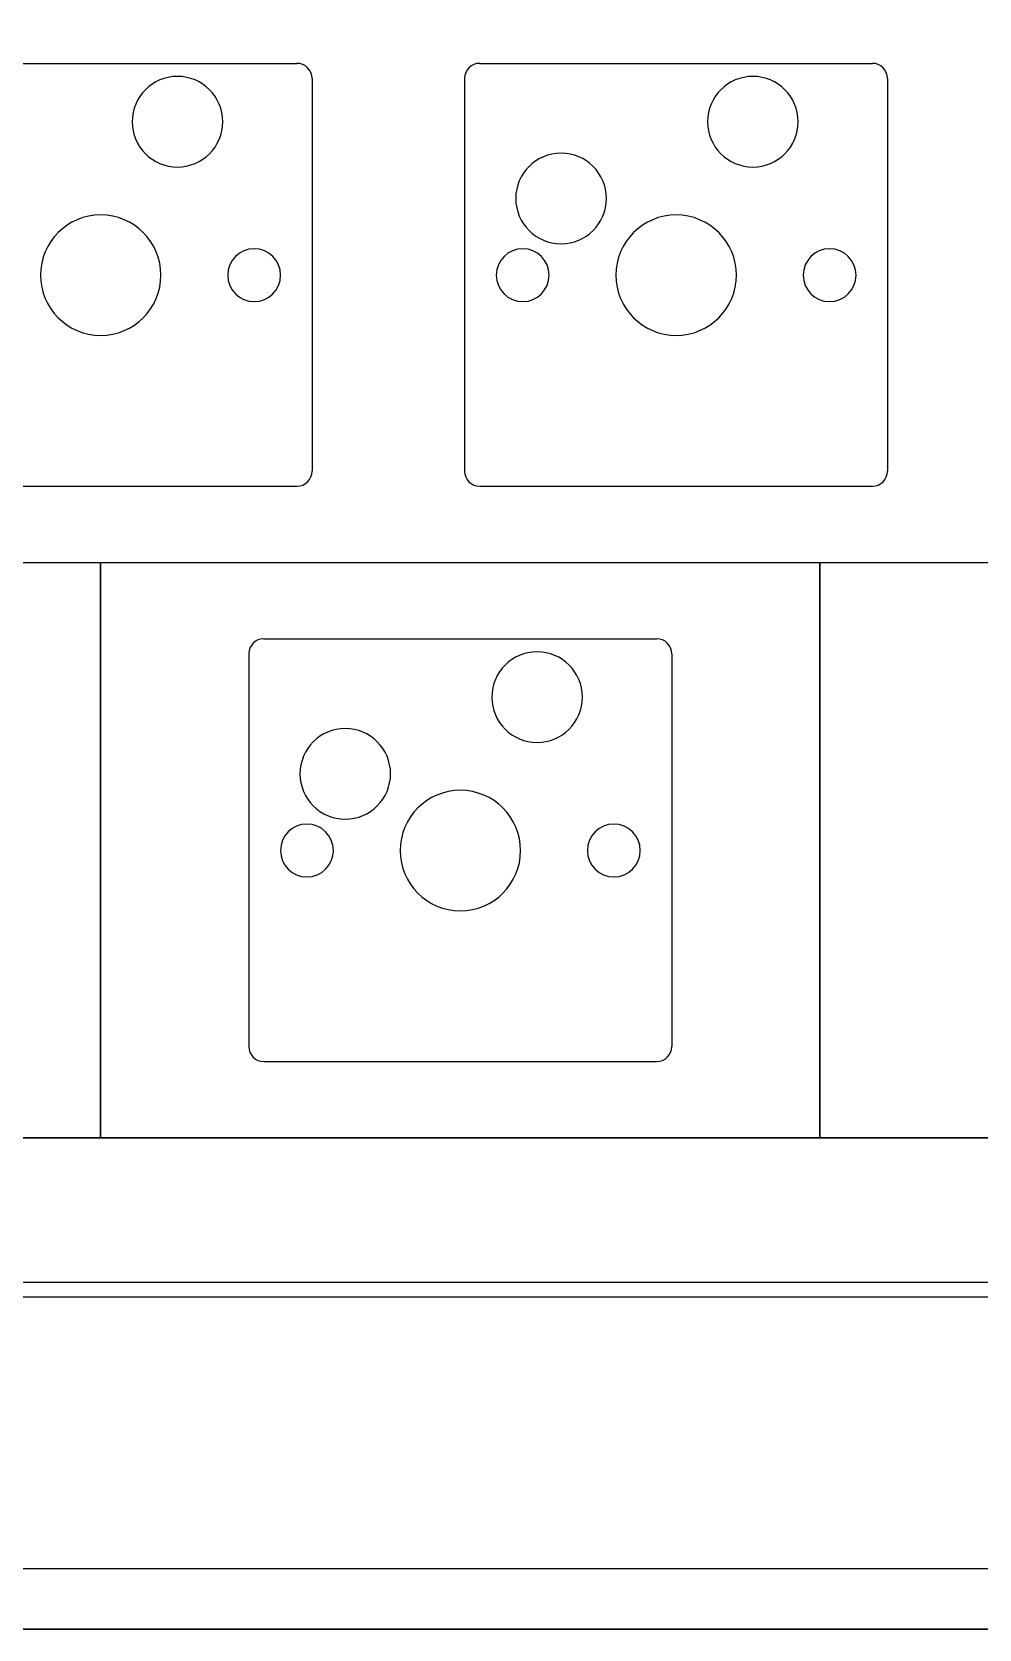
# Model space of a CAD drawing. Header units: millimetres. Extents: x 12 to 283, y 44 to 148.
# Drawn here: x 64.3 to 95.7, y 44.4 to 97.3 of the extents above; entities that cross this region are included whole.
import ezdxf

# ---------------------------------------------------------------- set-up
doc = ezdxf.new("R2010")
doc.units = ezdxf.units.MM
doc.header["$MEASUREMENT"] = 0
for name, color, linetype in [('Bottom_Bottom', 7, 'Continuous'), ('Bottom_Middle', 7, 'Continuous'), ('Bottom_Upper', 7, 'Continuous'), ('keys', 7, 'Continuous'), ('Medium1', 7, 'Continuous'), ('PCB', 7, 'Continuous'), ('plate', 7, 'Continuous'), ('Top', 7, 'Continuous')]:
    doc.layers.add(name, color=color, linetype=linetype)

# ---------------------------------------------------------------- blocks, each defined once
blk = doc.blocks.new('block 208')
at = {"layer": 'plate', "color": 7, "lineweight": 25, "true_color": 0xffffff}
blk.add_lwpolyline([(60.087, 96.272), (73.087, 96.272)], dxfattribs=at)
blk = doc.blocks.new('block 209')
at = {"layer": 'plate', "color": 7, "lineweight": 25, "true_color": 0xffffff}
blk.add_lwpolyline([(60.087, 82.272), (73.087, 82.272)], dxfattribs=at)
blk = doc.blocks.new('block 211')
at = {"layer": 'plate', "color": 7, "lineweight": 25, "true_color": 0xffffff}
blk.add_lwpolyline([(73.587, 95.772), (73.587, 82.772)], dxfattribs=at)
blk = doc.blocks.new('block 213')
at = {"layer": 'plate', "color": 7, "lineweight": 25, "true_color": 0xffffff}
blk.add_open_spline([(73.587, 95.772), (73.587, 96.048), (73.363, 96.272), (73.087, 96.272)], degree=3, dxfattribs=at)
blk = doc.blocks.new('block 215')
at = {"layer": 'plate', "color": 7, "lineweight": 25, "true_color": 0xffffff}
blk.add_open_spline([(73.087, 82.272), (73.363, 82.272), (73.587, 82.496), (73.587, 82.772)], degree=3, dxfattribs=at)
blk = doc.blocks.new('block 216')
at = {"layer": 'plate', "color": 7, "lineweight": 25, "true_color": 0xffffff}
blk.add_lwpolyline([(79.137, 96.272), (92.137, 96.272)], dxfattribs=at)
blk = doc.blocks.new('block 217')
at = {"layer": 'plate', "color": 7, "lineweight": 25, "true_color": 0xffffff}
blk.add_lwpolyline([(79.137, 82.272), (92.137, 82.272)], dxfattribs=at)
blk = doc.blocks.new('block 218')
at = {"layer": 'plate', "color": 7, "lineweight": 25, "true_color": 0xffffff}
blk.add_lwpolyline([(78.637, 95.772), (78.637, 82.772)], dxfattribs=at)
blk = doc.blocks.new('block 219')
at = {"layer": 'plate', "color": 7, "lineweight": 25, "true_color": 0xffffff}
blk.add_lwpolyline([(92.637, 95.772), (92.637, 82.772)], dxfattribs=at)
blk = doc.blocks.new('block 220')
at = {"layer": 'plate', "color": 7, "lineweight": 25, "true_color": 0xffffff}
blk.add_open_spline([(79.137, 96.272), (78.861, 96.272), (78.637, 96.048), (78.637, 95.772)], degree=3, dxfattribs=at)
blk = doc.blocks.new('block 221')
at = {"layer": 'plate', "color": 7, "lineweight": 25, "true_color": 0xffffff}
blk.add_open_spline([(92.637, 95.772), (92.637, 96.048), (92.413, 96.272), (92.137, 96.272)], degree=3, dxfattribs=at)
blk = doc.blocks.new('block 222')
at = {"layer": 'plate', "color": 7, "lineweight": 25, "true_color": 0xffffff}
blk.add_open_spline([(78.637, 82.772), (78.637, 82.496), (78.861, 82.272), (79.137, 82.272)], degree=3, dxfattribs=at)
blk = doc.blocks.new('block 223')
at = {"layer": 'plate', "color": 7, "lineweight": 25, "true_color": 0xffffff}
blk.add_open_spline([(92.137, 82.272), (92.413, 82.272), (92.637, 82.496), (92.637, 82.772)], degree=3, dxfattribs=at)
blk = doc.blocks.new('block 296')
at = {"layer": 'plate', "color": 7, "lineweight": 25, "true_color": 0xffffff}
blk.add_lwpolyline([(71.993, 77.222), (84.993, 77.222)], dxfattribs=at)
blk = doc.blocks.new('block 297')
at = {"layer": 'plate', "color": 7, "lineweight": 25, "true_color": 0xffffff}
blk.add_lwpolyline([(71.993, 63.222), (84.993, 63.222)], dxfattribs=at)
blk = doc.blocks.new('block 298')
at = {"layer": 'plate', "color": 7, "lineweight": 25, "true_color": 0xffffff}
blk.add_lwpolyline([(71.493, 76.722), (71.493, 63.722)], dxfattribs=at)
blk = doc.blocks.new('block 299')
at = {"layer": 'plate', "color": 7, "lineweight": 25, "true_color": 0xffffff}
blk.add_lwpolyline([(85.493, 76.722), (85.493, 63.722)], dxfattribs=at)
blk = doc.blocks.new('block 300')
at = {"layer": 'plate', "color": 7, "lineweight": 25, "true_color": 0xffffff}
blk.add_open_spline([(71.993, 77.222), (71.717, 77.222), (71.493, 76.998), (71.493, 76.722)], degree=3, dxfattribs=at)
blk = doc.blocks.new('block 301')
at = {"layer": 'plate', "color": 7, "lineweight": 25, "true_color": 0xffffff}
blk.add_open_spline([(85.493, 76.722), (85.493, 76.998), (85.269, 77.222), (84.993, 77.222)], degree=3, dxfattribs=at)
blk = doc.blocks.new('block 302')
at = {"layer": 'plate', "color": 7, "lineweight": 25, "true_color": 0xffffff}
blk.add_open_spline([(71.493, 63.722), (71.493, 63.446), (71.717, 63.222), (71.993, 63.222)], degree=3, dxfattribs=at)
blk = doc.blocks.new('block 303')
at = {"layer": 'plate', "color": 7, "lineweight": 25, "true_color": 0xffffff}
blk.add_open_spline([(84.993, 63.222), (85.269, 63.222), (85.493, 63.446), (85.493, 63.722)], degree=3, dxfattribs=at)
blk = doc.blocks.new('block 338')
at = {"layer": 'Bottom_Middle', "color": 7, "lineweight": 25, "true_color": 0xffffff}
blk.add_open_spline([(275.902, 148.397), (275.902, 148.397), (70.914, 148.397), (70.914, 148.397), (69.533, 148.397), (68.414, 147.278), (68.414, 145.897), (68.414, 145.897), (68.414, 137.397), (68.414, 137.397), (68.414, 137.397), (272.756, 137.397), (272.756, 137.397), (273.584, 137.397), (274.256, 136.725), (274.256, 135.897), (274.256, 135.897), (274.256, 56.934), (274.256, 56.934), (274.256, 56.106), (273.584, 55.435), (272.756, 55.435), (272.756, 55.435), (24.724, 55.435), (24.724, 55.435), (23.896, 55.435), (23.224, 56.106), (23.224, 56.935), (23.224, 56.935), (23.224, 135.897), (23.224, 135.897), (23.224, 136.725), (23.896, 137.397), (24.724, 137.397), (24.724, 137.397), (55.31, 137.397), (55.31, 137.397), (55.31, 137.397), (55.31, 145.897), (55.31, 145.897), (55.31, 147.278), (54.191, 148.397), (52.81, 148.397), (52.81, 148.397), (19.224, 148.397), (19.224, 148.397), (15.358, 148.397), (12.224, 145.263), (12.224, 141.397), (12.224, 141.397), (12.224, 51.435), (12.224, 51.435), (12.224, 47.569), (15.358, 44.434), (19.224, 44.434), (19.224, 44.434), (275.902, 44.434), (275.902, 44.434), (279.768, 44.434), (282.902, 47.569), (282.902, 51.435), (282.902, 51.435), (282.902, 141.397), (282.902, 141.397), (282.902, 145.263), (279.768, 148.397), (275.902, 148.397)], degree=3, knots=[0, 0, 0, 0, 1, 1, 1, 2, 2, 2, 3, 3, 3, 4, 4, 4, 5, 5, 5, 6, 6, 6, 7, 7, 7, 8, 8, 8, 9, 9, 9, 10, 10, 10, 11, 11, 11, 12, 12, 12, 13, 13, 13, 14, 14, 14, 15, 15, 15, 16, 16, 16, 17, 17, 17, 18, 18, 18, 19, 19, 19, 20, 20, 20, 21, 21, 21, 22, 22, 22, 22], dxfattribs=at)
blk = doc.blocks.new('block 356')
at = {"layer": 'PCB', "color": 7, "lineweight": 25, "true_color": 0xffffff}
blk.add_lwpolyline([(26.11, 55.922), (101.715, 55.922)], dxfattribs=at)
blk = doc.blocks.new('block 525')
at = {"layer": 'PCB', "color": 7, "lineweight": 25, "true_color": 0xffffff}
blk.add_open_spline([(79.538, 75.289), (79.538, 76.118), (80.21, 76.789), (81.038, 76.789), (81.866, 76.789), (82.538, 76.118), (82.538, 75.289), (82.538, 74.461), (81.866, 73.789), (81.038, 73.789), (80.21, 73.789), (79.538, 74.461), (79.538, 75.289), (79.538, 75.289), (79.538, 75.289), (79.538, 75.289)], degree=3, knots=[0, 0, 0, 0, 1, 1, 1, 2, 2, 2, 3, 3, 3, 4, 4, 4, 5, 5, 5, 5], dxfattribs=at)
blk = doc.blocks.new('block 532')
at = {"layer": 'PCB', "color": 7, "lineweight": 25, "true_color": 0xffffff}
blk.add_open_spline([(79.687, 89.259), (79.687, 89.742), (80.078, 90.134), (80.562, 90.134), (81.045, 90.134), (81.437, 89.742), (81.437, 89.259), (81.437, 88.776), (81.045, 88.384), (80.562, 88.384), (80.078, 88.384), (79.687, 88.776), (79.687, 89.259), (79.687, 89.259), (79.687, 89.259), (79.687, 89.259)], degree=3, knots=[0, 0, 0, 0, 1, 1, 1, 2, 2, 2, 3, 3, 3, 4, 4, 4, 5, 5, 5, 5], dxfattribs=at)
blk = doc.blocks.new('block 533')
at = {"layer": 'PCB', "color": 7, "lineweight": 25, "true_color": 0xffffff}
blk.add_open_spline([(83.648, 89.259), (83.648, 90.36), (84.54, 91.253), (85.642, 91.253), (86.743, 91.253), (87.636, 90.36), (87.636, 89.259), (87.636, 88.158), (86.743, 87.265), (85.642, 87.265), (84.54, 87.265), (83.648, 88.158), (83.648, 89.259), (83.648, 89.259), (83.648, 89.259), (83.648, 89.259)], degree=3, knots=[0, 0, 0, 0, 1, 1, 1, 2, 2, 2, 3, 3, 3, 4, 4, 4, 5, 5, 5, 5], dxfattribs=at)
blk = doc.blocks.new('block 534')
at = {"layer": 'PCB', "color": 7, "lineweight": 25, "true_color": 0xffffff}
blk.add_open_spline([(89.847, 89.259), (89.847, 89.742), (90.238, 90.134), (90.722, 90.134), (91.205, 90.134), (91.597, 89.742), (91.597, 89.259), (91.597, 88.776), (91.205, 88.384), (90.722, 88.384), (90.238, 88.384), (89.847, 88.776), (89.847, 89.259), (89.847, 89.259), (89.847, 89.259), (89.847, 89.259)], degree=3, knots=[0, 0, 0, 0, 1, 1, 1, 2, 2, 2, 3, 3, 3, 4, 4, 4, 5, 5, 5, 5], dxfattribs=at)
blk = doc.blocks.new('block 539')
at = {"layer": 'PCB', "color": 7, "lineweight": 25, "true_color": 0xffffff}
blk.add_open_spline([(82.703, 70.209), (82.703, 70.692), (83.095, 71.084), (83.578, 71.084), (84.061, 71.084), (84.453, 70.692), (84.453, 70.209), (84.453, 69.726), (84.061, 69.334), (83.578, 69.334), (83.095, 69.334), (82.703, 69.726), (82.703, 70.209), (82.703, 70.209), (82.703, 70.209), (82.703, 70.209)], degree=3, knots=[0, 0, 0, 0, 1, 1, 1, 2, 2, 2, 3, 3, 3, 4, 4, 4, 5, 5, 5, 5], dxfattribs=at)
blk = doc.blocks.new('block 542')
at = {"layer": 'PCB', "color": 7, "lineweight": 25, "true_color": 0xffffff}
blk.add_open_spline([(86.682, 94.339), (86.682, 95.168), (87.353, 95.839), (88.182, 95.839), (89.01, 95.839), (89.682, 95.168), (89.682, 94.339), (89.682, 93.511), (89.01, 92.839), (88.182, 92.839), (87.353, 92.839), (86.682, 93.511), (86.682, 94.339), (86.682, 94.339), (86.682, 94.339), (86.682, 94.339)], degree=3, knots=[0, 0, 0, 0, 1, 1, 1, 2, 2, 2, 3, 3, 3, 4, 4, 4, 5, 5, 5, 5], dxfattribs=at)
blk = doc.blocks.new('block 581')
at = {"layer": 'PCB', "color": 7, "lineweight": 25, "true_color": 0xffffff}
blk.add_open_spline([(64.598, 89.259), (64.598, 90.36), (65.49, 91.253), (66.592, 91.253), (67.693, 91.253), (68.586, 90.36), (68.586, 89.259), (68.586, 88.158), (67.693, 87.265), (66.592, 87.265), (65.49, 87.265), (64.598, 88.158), (64.598, 89.259), (64.598, 89.259), (64.598, 89.259), (64.598, 89.259)], degree=3, knots=[0, 0, 0, 0, 1, 1, 1, 2, 2, 2, 3, 3, 3, 4, 4, 4, 5, 5, 5, 5], dxfattribs=at)
blk = doc.blocks.new('block 582')
at = {"layer": 'PCB', "color": 7, "lineweight": 25, "true_color": 0xffffff}
blk.add_open_spline([(70.797, 89.259), (70.797, 89.742), (71.188, 90.134), (71.672, 90.134), (72.155, 90.134), (72.547, 89.742), (72.547, 89.259), (72.547, 88.776), (72.155, 88.384), (71.672, 88.384), (71.188, 88.384), (70.797, 88.776), (70.797, 89.259), (70.797, 89.259), (70.797, 89.259), (70.797, 89.259)], degree=3, knots=[0, 0, 0, 0, 1, 1, 1, 2, 2, 2, 3, 3, 3, 4, 4, 4, 5, 5, 5, 5], dxfattribs=at)
blk = doc.blocks.new('block 583')
at = {"layer": 'PCB', "color": 7, "lineweight": 25, "true_color": 0xffffff}
blk.add_open_spline([(67.632, 94.339), (67.632, 95.168), (68.303, 95.839), (69.132, 95.839), (69.96, 95.839), (70.632, 95.168), (70.632, 94.339), (70.632, 93.511), (69.96, 92.839), (69.132, 92.839), (68.303, 92.839), (67.632, 93.511), (67.632, 94.339), (67.632, 94.339), (67.632, 94.339), (67.632, 94.339)], degree=3, knots=[0, 0, 0, 0, 1, 1, 1, 2, 2, 2, 3, 3, 3, 4, 4, 4, 5, 5, 5, 5], dxfattribs=at)
blk = doc.blocks.new('block 584')
at = {"layer": 'PCB', "color": 7, "lineweight": 25, "true_color": 0xffffff}
blk.add_open_spline([(72.543, 70.209), (72.543, 70.692), (72.935, 71.084), (73.418, 71.084), (73.901, 71.084), (74.293, 70.692), (74.293, 70.209), (74.293, 69.726), (73.901, 69.334), (73.418, 69.334), (72.935, 69.334), (72.543, 69.726), (72.543, 70.209), (72.543, 70.209), (72.543, 70.209), (72.543, 70.209)], degree=3, knots=[0, 0, 0, 0, 1, 1, 1, 2, 2, 2, 3, 3, 3, 4, 4, 4, 5, 5, 5, 5], dxfattribs=at)
blk = doc.blocks.new('block 585')
at = {"layer": 'PCB', "color": 7, "lineweight": 25, "true_color": 0xffffff}
blk.add_open_spline([(73.188, 72.749), (73.188, 73.578), (73.86, 74.249), (74.688, 74.249), (75.516, 74.249), (76.188, 73.578), (76.188, 72.749), (76.188, 71.921), (75.516, 71.249), (74.688, 71.249), (73.86, 71.249), (73.188, 71.921), (73.188, 72.749), (73.188, 72.749), (73.188, 72.749), (73.188, 72.749)], degree=3, knots=[0, 0, 0, 0, 1, 1, 1, 2, 2, 2, 3, 3, 3, 4, 4, 4, 5, 5, 5, 5], dxfattribs=at)
blk = doc.blocks.new('block 586')
at = {"layer": 'PCB', "color": 7, "lineweight": 25, "true_color": 0xffffff}
blk.add_open_spline([(76.504, 70.209), (76.504, 71.31), (77.397, 72.203), (78.498, 72.203), (79.599, 72.203), (80.492, 71.31), (80.492, 70.209), (80.492, 69.108), (79.599, 68.215), (78.498, 68.215), (77.397, 68.215), (76.504, 69.108), (76.504, 70.209), (76.504, 70.209), (76.504, 70.209), (76.504, 70.209)], degree=3, knots=[0, 0, 0, 0, 1, 1, 1, 2, 2, 2, 3, 3, 3, 4, 4, 4, 5, 5, 5, 5], dxfattribs=at)
blk = doc.blocks.new('block 587')
at = {"layer": 'PCB', "color": 7, "lineweight": 25, "true_color": 0xffffff}
blk.add_open_spline([(80.332, 91.799), (80.332, 92.628), (81.003, 93.299), (81.832, 93.299), (82.66, 93.299), (83.332, 92.628), (83.332, 91.799), (83.332, 90.971), (82.66, 90.299), (81.832, 90.299), (81.003, 90.299), (80.332, 90.971), (80.332, 91.799), (80.332, 91.799), (80.332, 91.799), (80.332, 91.799)], degree=3, knots=[0, 0, 0, 0, 1, 1, 1, 2, 2, 2, 3, 3, 3, 4, 4, 4, 5, 5, 5, 5], dxfattribs=at)
blk = doc.blocks.new('block 353')
at = {"layer": 'PCB'}
for name in ['block 583', 'block 542', 'block 587', 'block 581', 'block 533', 'block 582', 'block 532', 'block 534', 'block 525', 'block 585', 'block 586', 'block 584', 'block 539', 'block 356']:
    blk.add_blockref(name, (0, 0), dxfattribs=at)

msp = doc.modelspace()

# ---------------------------------------------------------------- linework, layer by layer
at = {"layer": 'Bottom_Bottom', "color": 7, "lineweight": 25, "true_color": 0xffffff}
msp.add_open_spline([(19.224, 148.397), (15.358, 148.397), (12.224, 145.263), (12.224, 141.397), (12.224, 141.397), (12.224, 51.434), (12.224, 51.434), (12.224, 47.569), (15.358, 44.434), (19.224, 44.434), (19.224, 44.434), (275.902, 44.434), (275.902, 44.434), (279.768, 44.434), (282.902, 47.569), (282.902, 51.434), (282.902, 51.434), (282.902, 141.397), (282.902, 141.397), (282.902, 145.263), (279.768, 148.397), (275.902, 148.397), (275.902, 148.397), (19.224, 148.397), (19.224, 148.397)], degree=3, knots=[0, 0, 0, 0, 1, 1, 1, 2, 2, 2, 3, 3, 3, 4, 4, 4, 5, 5, 5, 6, 6, 6, 7, 7, 7, 8, 8, 8, 8], dxfattribs=at)
at = {"layer": 'Bottom_Upper', "color": 7, "lineweight": 25, "true_color": 0xffffff}
for points in [[(19.224, 44.434), (15.358, 44.434), (12.224, 47.569), (12.224, 51.434), (12.224, 51.434), (12.224, 141.397), (12.224, 141.397), (12.224, 145.263), (15.358, 148.397), (19.224, 148.397), (19.224, 148.397), (275.902, 148.397), (275.902, 148.397), (279.768, 148.397), (282.902, 145.263), (282.902, 141.397), (282.902, 141.397), (282.902, 51.434), (282.902, 51.434), (282.902, 47.569), (279.768, 44.434), (275.902, 44.434), (275.902, 44.434), (19.224, 44.434), (19.224, 44.434)], [(24.724, 55.435), (23.897, 55.435), (23.224, 56.108), (23.224, 56.934), (23.224, 56.934), (23.224, 135.897), (23.224, 135.897), (23.224, 136.724), (23.897, 137.397), (24.724, 137.397), (24.724, 137.397), (272.756, 137.397), (272.756, 137.397), (273.583, 137.397), (274.256, 136.724), (274.256, 135.897), (274.256, 135.897), (274.256, 56.934), (274.256, 56.934), (274.256, 56.108), (273.583, 55.435), (272.756, 55.435), (272.756, 55.435), (24.724, 55.435), (24.724, 55.435)]]:
    msp.add_open_spline(points, degree=3, knots=[0, 0, 0, 0, 1, 1, 1, 2, 2, 2, 3, 3, 3, 4, 4, 4, 5, 5, 5, 6, 6, 6, 7, 7, 7, 8, 8, 8, 8], dxfattribs=at)
at = {"layer": 'keys', "color": 7, "lineweight": 25, "true_color": 0xffffff}
for points in [[(66.587, 60.697), (42.774, 60.697), (42.774, 79.747), (66.587, 79.747), (66.587, 60.697)], [(90.399, 60.697), (66.587, 60.697), (66.587, 79.747), (90.399, 79.747), (90.399, 60.697)], [(209.462, 60.697), (90.399, 60.697), (90.399, 79.747), (209.462, 79.747), (209.462, 60.697)]]:
    msp.add_lwpolyline(points, dxfattribs=at)
at = {"layer": 'Medium1', "color": 7, "lineweight": 25, "true_color": 0xffffff}
for points, knots in [([(19.224, 44.434), (15.358, 44.434), (12.224, 47.569), (12.224, 51.434), (12.224, 51.434), (12.224, 141.397), (12.224, 141.397), (12.224, 145.263), (15.358, 148.397), (19.224, 148.397), (19.224, 148.397), (275.902, 148.397), (275.902, 148.397), (279.768, 148.397), (282.902, 145.263), (282.902, 141.397), (282.902, 141.397), (282.902, 51.434), (282.902, 51.434), (282.902, 47.569), (279.768, 44.434), (275.902, 44.434), (275.902, 44.434), (19.224, 44.434), (19.224, 44.434)], [0, 0, 0, 0, 1, 1, 1, 2, 2, 2, 3, 3, 3, 4, 4, 4, 5, 5, 5, 6, 6, 6, 7, 7, 7, 8, 8, 8, 8]), ([(42.774, 61.697), (42.774, 61.697), (42.774, 78.747), (42.774, 78.747), (42.774, 79.299), (42.327, 79.747), (41.774, 79.747), (41.774, 79.747), (24.724, 79.747), (24.724, 79.747), (24.172, 79.747), (23.724, 80.195), (23.724, 80.747), (23.724, 80.747), (23.724, 135.897), (23.724, 135.897), (23.724, 136.449), (24.172, 136.897), (24.724, 136.897), (24.724, 136.897), (251.324, 136.897), (251.324, 136.897), (251.877, 136.897), (252.324, 136.449), (252.324, 135.897), (252.324, 135.897), (252.324, 99.797), (252.324, 99.797), (252.324, 99.245), (251.877, 98.797), (251.324, 98.797), (251.324, 98.797), (229.512, 98.797), (229.512, 98.797), (228.96, 98.797), (228.512, 98.349), (228.512, 97.797), (228.512, 97.797), (228.512, 80.747), (228.512, 80.747), (228.512, 80.195), (228.064, 79.747), (227.512, 79.747), (227.512, 79.747), (210.462, 79.747), (210.462, 79.747), (209.91, 79.747), (209.462, 79.299), (209.462, 78.747), (209.462, 78.747), (209.462, 61.697), (209.462, 61.697), (209.462, 61.145), (209.014, 60.697), (208.462, 60.697), (208.462, 60.697), (43.774, 60.697), (43.774, 60.697), (43.222, 60.697), (42.774, 61.145), (42.774, 61.697)], [0, 0, 0, 0, 1, 1, 1, 2, 2, 2, 3, 3, 3, 4, 4, 4, 5, 5, 5, 6, 6, 6, 7, 7, 7, 8, 8, 8, 9, 9, 9, 10, 10, 10, 11, 11, 11, 12, 12, 12, 13, 13, 13, 14, 14, 14, 15, 15, 15, 16, 16, 16, 17, 17, 17, 18, 18, 18, 19, 19, 19, 20, 20, 20, 20])]:
    msp.add_open_spline(points, degree=3, knots=knots, dxfattribs=at)
at = {"layer": 'plate', "color": 7, "lineweight": 25, "true_color": 0xffffff}
msp.add_open_spline([(19.224, 44.434), (15.358, 44.434), (12.224, 47.569), (12.224, 51.434), (12.224, 51.434), (12.224, 141.397), (12.224, 141.397), (12.224, 145.263), (15.358, 148.397), (19.224, 148.397), (19.224, 148.397), (275.902, 148.397), (275.902, 148.397), (279.768, 148.397), (282.902, 145.263), (282.902, 141.397), (282.902, 141.397), (282.902, 51.434), (282.902, 51.434), (282.902, 47.569), (279.768, 44.434), (275.902, 44.434), (275.902, 44.434), (19.224, 44.434), (19.224, 44.434)], degree=3, knots=[0, 0, 0, 0, 1, 1, 1, 2, 2, 2, 3, 3, 3, 4, 4, 4, 5, 5, 5, 6, 6, 6, 7, 7, 7, 8, 8, 8, 8], dxfattribs=at)
at = {"layer": 'Top', "color": 7, "lineweight": 25, "true_color": 0xffffff}
for points, knots in [([(19.224, 146.397), (19.224, 146.397), (275.902, 146.397), (275.902, 146.397), (278.663, 146.397), (280.902, 144.158), (280.902, 141.397), (280.902, 141.397), (280.902, 51.434), (280.902, 51.434), (280.902, 48.673), (278.663, 46.434), (275.902, 46.434), (275.902, 46.434), (19.224, 46.434), (19.224, 46.434), (16.463, 46.434), (14.224, 48.673), (14.224, 51.434), (14.224, 51.434), (14.224, 141.397), (14.224, 141.397), (14.224, 144.158), (16.463, 146.397), (19.224, 146.397)], [0, 0, 0, 0, 1, 1, 1, 2, 2, 2, 3, 3, 3, 4, 4, 4, 5, 5, 5, 6, 6, 6, 7, 7, 7, 8, 8, 8, 8]), ([(42.774, 61.697), (42.774, 61.697), (42.774, 78.747), (42.774, 78.747), (42.774, 79.299), (42.327, 79.747), (41.774, 79.747), (41.774, 79.747), (24.724, 79.747), (24.724, 79.747), (24.172, 79.747), (23.724, 80.195), (23.724, 80.747), (23.724, 80.747), (23.724, 135.897), (23.724, 135.897), (23.724, 136.449), (24.172, 136.897), (24.724, 136.897), (24.724, 136.897), (251.324, 136.897), (251.324, 136.897), (251.877, 136.897), (252.324, 136.449), (252.324, 135.897), (252.324, 135.897), (252.324, 99.797), (252.324, 99.797), (252.324, 99.245), (251.877, 98.797), (251.324, 98.797), (251.324, 98.797), (229.512, 98.797), (229.512, 98.797), (228.96, 98.797), (228.512, 98.349), (228.512, 97.797), (228.512, 97.797), (228.512, 80.747), (228.512, 80.747), (228.512, 80.195), (228.064, 79.747), (227.512, 79.747), (227.512, 79.747), (210.462, 79.747), (210.462, 79.747), (209.91, 79.747), (209.462, 79.299), (209.462, 78.747), (209.462, 78.747), (209.462, 61.697), (209.462, 61.697), (209.462, 61.145), (209.014, 60.697), (208.462, 60.697), (208.462, 60.697), (43.774, 60.697), (43.774, 60.697), (43.222, 60.697), (42.774, 61.145), (42.774, 61.697)], [0, 0, 0, 0, 1, 1, 1, 2, 2, 2, 3, 3, 3, 4, 4, 4, 5, 5, 5, 6, 6, 6, 7, 7, 7, 8, 8, 8, 9, 9, 9, 10, 10, 10, 11, 11, 11, 12, 12, 12, 13, 13, 13, 14, 14, 14, 15, 15, 15, 16, 16, 16, 17, 17, 17, 18, 18, 18, 19, 19, 19, 20, 20, 20, 20])]:
    msp.add_open_spline(points, degree=3, knots=knots, dxfattribs=at)

# ---------------------------------------------------------------- block references
at = {"layer": 'Bottom_Middle'}
msp.add_blockref('block 338', (0, 0), dxfattribs=at)
at = {"layer": 'PCB'}
msp.add_blockref('block 353', (0, 0), dxfattribs=at)
at = {"layer": 'plate'}
for name in ['block 208', 'block 213', 'block 220', 'block 216', 'block 221', 'block 211', 'block 218', 'block 219', 'block 215', 'block 222', 'block 223', 'block 209', 'block 217', 'block 300', 'block 296', 'block 301', 'block 298', 'block 299', 'block 302', 'block 303', 'block 297']:
    msp.add_blockref(name, (0, 0), dxfattribs=at)

doc.saveas('drawing.dxf')
